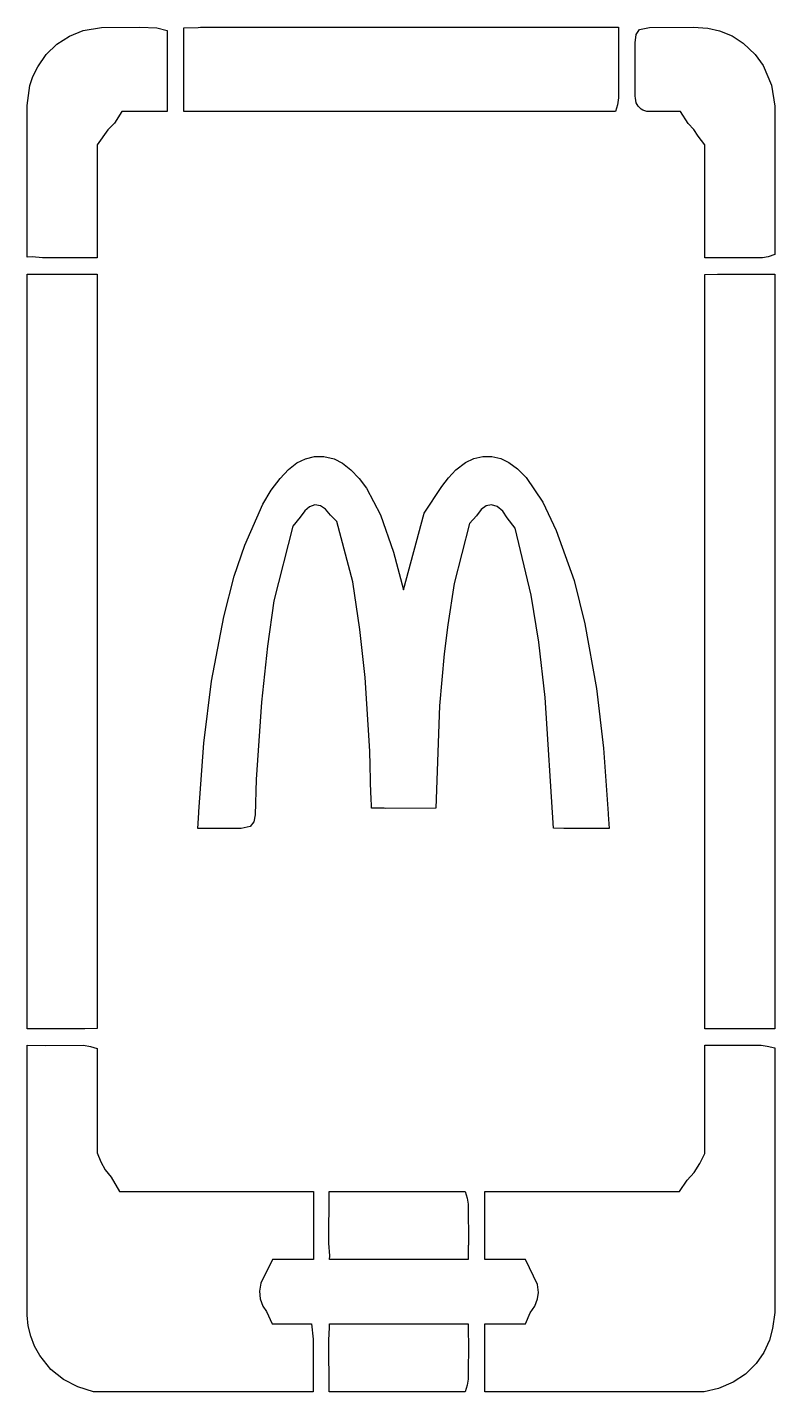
# Model space of a CAD drawing. Header units: inches. Extents: x 3 to 23, y 3 to 39.5.
import ezdxf

# ---------------------------------------------------------------- set-up
doc = ezdxf.new("R2010")
doc.units = ezdxf.units.IN
doc.header["$MEASUREMENT"] = 0
doc.layers.add('CUT', color=1, linetype='Continuous')

msp = doc.modelspace()

# ---------------------------------------------------------------- linework, layer by layer
at = {"layer": 'CUT'}
for points in [[(3.278, 38.444), (3.507, 38.771), (3.792, 39.049), (4.126, 39.265), (4.494, 39.414), (4.989, 39.493), (6.009, 39.5), (6.47, 39.487), (6.739, 39.413), (6.739, 37.246), (5.534, 37.246), (5.33, 36.934), (5.153, 36.756), (4.869, 36.355), (4.869, 33.336), (3.408, 33.33), (3.132, 33.355), (3, 33.347), (3, 37.411), (3.072, 37.944), (3.151, 38.184)], [(18.819, 39.016), (18.822, 37.616), (18.793, 37.425), (18.739, 37.246), (7.186, 37.246), (7.19, 39.488), (7.574, 39.491), (7.632, 39.5), (18.822, 39.5)], [(19.651, 39.497), (20.817, 39.499), (21.211, 39.474), (21.524, 39.407), (21.858, 39.272), (22.16, 39.073), (22.476, 38.773), (22.687, 38.479), (22.91, 37.95), (23, 37.392), (23, 33.42), (22.829, 33.363), (22.675, 33.334), (21.131, 33.329), (21.131, 36.359), (20.956, 36.588), (20.835, 36.766), (20.685, 36.922), (20.481, 37.246), (19.622, 37.246), (19.579, 37.25), (19.528, 37.261), (19.471, 37.284), (19.426, 37.311), (19.38, 37.35), (19.345, 37.39), (19.317, 37.434), (19.296, 37.482), (19.281, 37.541), (19.273, 37.6), (19.264, 37.66), (19.264, 39.08), (19.291, 39.309), (19.381, 39.438)], [(4.869, 32.892), (4.866, 12.712), (4.542, 12.709), (3, 12.707), (3, 32.892)], [(23, 32.892), (23, 12.708), (21.131, 12.708), (21.131, 32.416), (21.134, 32.887), (21.466, 32.892)], [(7.724, 20.352), (7.932, 22.006), (8.256, 23.732), (8.536, 24.819), (8.822, 25.646), (9.302, 26.74), (9.527, 27.114), (9.765, 27.433), (9.989, 27.668), (10.216, 27.845), (10.441, 27.955), (10.683, 28.014), (10.932, 28.019), (11.209, 27.953), (11.433, 27.842), (11.659, 27.665), (11.884, 27.43), (12.078, 27.167), (12.448, 26.457), (12.796, 25.458), (13.07, 24.45), (13.624, 26.502), (14.096, 27.216), (14.267, 27.449), (14.467, 27.658), (14.726, 27.854), (14.95, 27.964), (15.188, 28.021), (15.431, 28.021), (15.668, 27.967), (15.889, 27.861), (16.117, 27.689), (16.345, 27.456), (16.798, 26.796), (17.155, 26.038), (17.63, 24.7), (17.919, 23.538), (18.231, 21.816), (18.419, 20.219), (18.546, 18.464), (18.544, 18.439), (18.57, 18.065), (17.354, 18.071), (17.077, 18.078), (16.857, 21.575), (16.69, 23.05), (16.484, 24.312), (16.054, 26.104), (15.845, 26.379), (15.725, 26.553), (15.572, 26.683), (15.424, 26.728), (15.276, 26.698), (15.145, 26.602), (15.017, 26.435), (14.829, 26.229), (14.422, 24.617), (14.254, 23.516), (14.156, 22.738), (14.033, 21.347), (13.93, 18.608), (12.593, 18.602), (12.548, 18.609), (12.211, 18.612), (12.2, 18.929), (12.192, 18.973), (12.165, 20.135), (12.041, 22.103), (11.896, 23.394), (11.708, 24.667), (11.28, 26.277), (11.112, 26.448), (10.978, 26.609), (10.843, 26.699), (10.695, 26.724), (10.551, 26.674), (10.424, 26.565), (10.298, 26.393), (10.11, 26.15), (9.598, 24.161), (9.429, 22.944), (9.266, 21.445), (9.127, 19.374), (9.097, 18.432), (9.066, 18.242), (8.968, 18.117), (8.727, 18.065), (7.565, 18.069), (7.593, 18.488), (7.592, 18.519)], [(4.869, 12.185), (4.869, 9.393), (4.967, 9.152), (5.085, 8.932), (5.248, 8.741), (5.47, 8.353), (10.657, 8.353), (10.657, 6.535), (9.565, 6.535), (9.246, 5.9), (9.215, 5.693), (9.234, 5.485), (9.303, 5.29), (9.398, 5.143), (9.55, 4.819), (10.604, 4.819), (10.654, 4.406), (10.653, 3), (4.769, 3), (4.353, 3.128), (3.967, 3.326), (3.628, 3.598), (3.333, 3.965), (3.196, 4.218), (3.092, 4.487), (3.028, 4.766), (3, 5.051), (3, 12.271), (3.497, 12.266), (4.5, 12.268), (4.69, 12.239)], [(23, 5.115), (22.944, 4.687), (22.858, 4.375), (22.705, 4.049), (22.5, 3.752), (22.217, 3.472), (21.887, 3.252), (21.493, 3.086), (21.112, 3), (15.241, 3), (15.241, 4.819), (16.33, 4.819), (16.46, 5.11), (16.581, 5.284), (16.656, 5.481), (16.678, 5.654), (16.654, 5.864), (16.328, 6.535), (15.241, 6.535), (15.241, 8.353), (20.451, 8.353), (20.655, 8.655), (20.849, 8.863), (20.998, 9.107), (21.131, 9.375), (21.131, 12.268), (22.634, 12.268), (22.796, 12.247), (23, 12.2)], [(14.799, 8.018), (14.802, 6.931), (14.798, 6.904), (14.798, 6.535), (11.084, 6.535), (11.092, 6.637), (11.068, 6.975), (11.074, 8.353), (14.718, 8.353), (14.773, 8.174)], [(14.797, 4.819), (14.797, 4.455), (14.802, 4.423), (14.799, 3.335), (14.773, 3.179), (14.718, 3), (11.075, 3), (11.068, 4.378), (11.091, 4.714), (11.083, 4.819)]]:
    msp.add_lwpolyline(points, close=True, dxfattribs=at)

doc.saveas('drawing.dxf')
